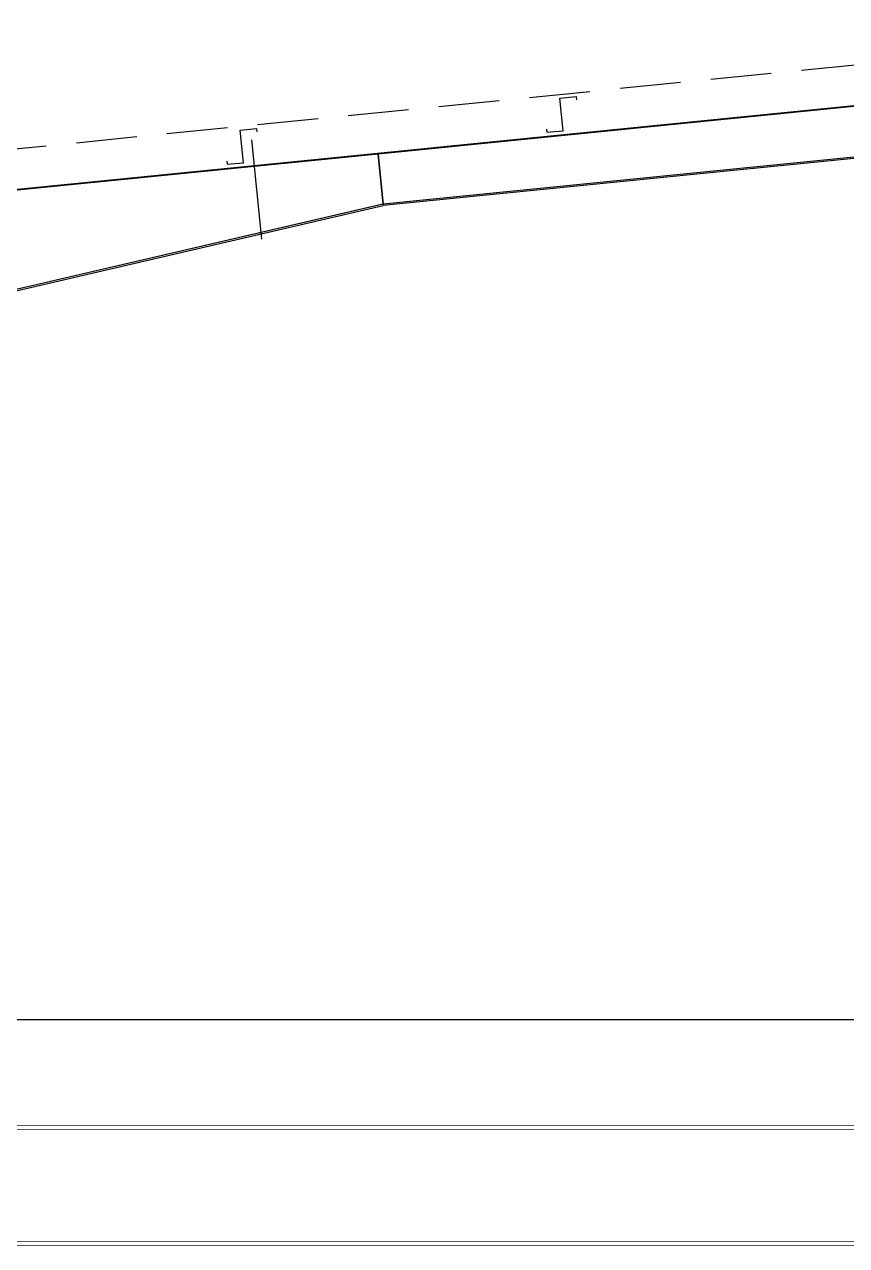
# Model space of a CAD drawing. Header units: millimetres. Extents: x 68421 to 1479662, y -51504 to 144751.
# Drawn here: x 1168744 to 1172822, y 67470 to 73527 of the extents above; entities that cross this region are included whole.
import ezdxf

# ---------------------------------------------------------------- set-up
doc = ezdxf.new("R2010")
doc.units = ezdxf.units.MM
doc.header["$LTSCALE"] = 0.35
doc.header["$MEASUREMENT"] = 0
doc.linetypes.add('CONTIN', pattern=[0, 0, 0])
doc.linetypes.add('DASHED', pattern=[1290.855, 860.57, -430.285])
doc.layers.get('0').update_dxf_attribs({"linetype": 'CONTIN'})
for name, color, linetype in [('1', 7, 'CONTIN'), ('10', 10, 'CONTIN'), ('2', 6, 'CONTIN'), ('5', 5, 'DASHED')]:
    doc.layers.add(name, color=color, linetype=linetype)

# ---------------------------------------------------------------- blocks, each defined once
blk = doc.blocks.new('ZCOL')
for p, q in [((10.16, 0), (0, 0)), ((0, 0), (0, -25.4)), ((10.16, -2.54), (10.16, 0)), ((-10.16, -25.4), (-10.16, -22.86)), ((0, -25.4), (-10.16, -25.4))]:
    blk.add_line(p, q)
blk = doc.blocks.new('FGD')
at = {"lineweight": 0}
for p, q in [((1119001.2, 91678.1), (1131701.2, 91681.7)), ((1119027.8, 91658.2), (1131674.7, 91661.8)), ((1119531.2, 91102.3), (1131171.3, 91105.8)), ((1119517.6, 91082.4), (1131184.9, 91085.9))]:
    blk.add_line(p, q, dxfattribs=at)

msp = doc.modelspace()

# ---------------------------------------------------------------- linework, layer by layer
at = {"layer": '1'}
for p, q in [((1164229.07769, 72261.6259), (1174851.73589, 73323.8916)), ((1174852.23389, 73318.9179), (1164229.57469, 72256.6513)), ((1174852.23389, 73318.9179), (1170498.31009, 72883.5244)), ((1174852.23389, 73067.6709), (1170523.18509, 72634.7646)), ((1174851.73589, 73067.622), (1170523.50729, 72634.7968)), ((1170524.00539, 72629.8222), (1174852.23389, 73062.6464)), ((1169870.29639, 72954.9589), (1169919.71629, 72460.7646)), ((1170498.31009, 72883.5244), (1167808.52489, 72614.5449)), ((1170523.18509, 72634.7646), (1170498.31009, 72883.5244)), ((1170498.31009, 72883.5244), (1170523.18509, 72634.7646)), ((1170523.18509, 72634.7646), (1167868.22709, 72017.5224)), ((1170522.81009, 72634.6777), (1167868.22709, 72017.5224)), ((1167869.58549, 72011.6787), (1170524.16749, 72628.8339)), ((1170522.81009, 72634.6777), (1170524.16749, 72628.8339)), ((1170523.18509, 72634.7646), (1170523.18509, 72634.7646)), ((1170523.50729, 72634.7968), (1170524.00539, 72629.8222))]:
    msp.add_line(p, q, dxfattribs=at)
at = {"layer": '2'}
msp.add_line((1167968.23589, 68591.3193), (1181668.23389, 68591.3193), dxfattribs=at)
at = {"layer": '5'}
msp.add_line((1152368.23389, 71276.54), (1174868.23389, 73526.538), dxfattribs=at)

# ---------------------------------------------------------------- block references
at = {"linetype": 'Continuous', "lineweight": 5}
msp.add_blockref('FGD', (48967.002, -23612.45951), dxfattribs=at)
at = {"layer": '10', "xscale": -8, "yscale": -6.3740158, "zscale": -6.3740158, "rotation": 5.710590800000002}
for p in [(1171416.12839, 72999.4755), (1169830.23589, 72840.8867)]:
    msp.add_blockref('ZCOL', p, dxfattribs=at)

doc.saveas('drawing.dxf')
